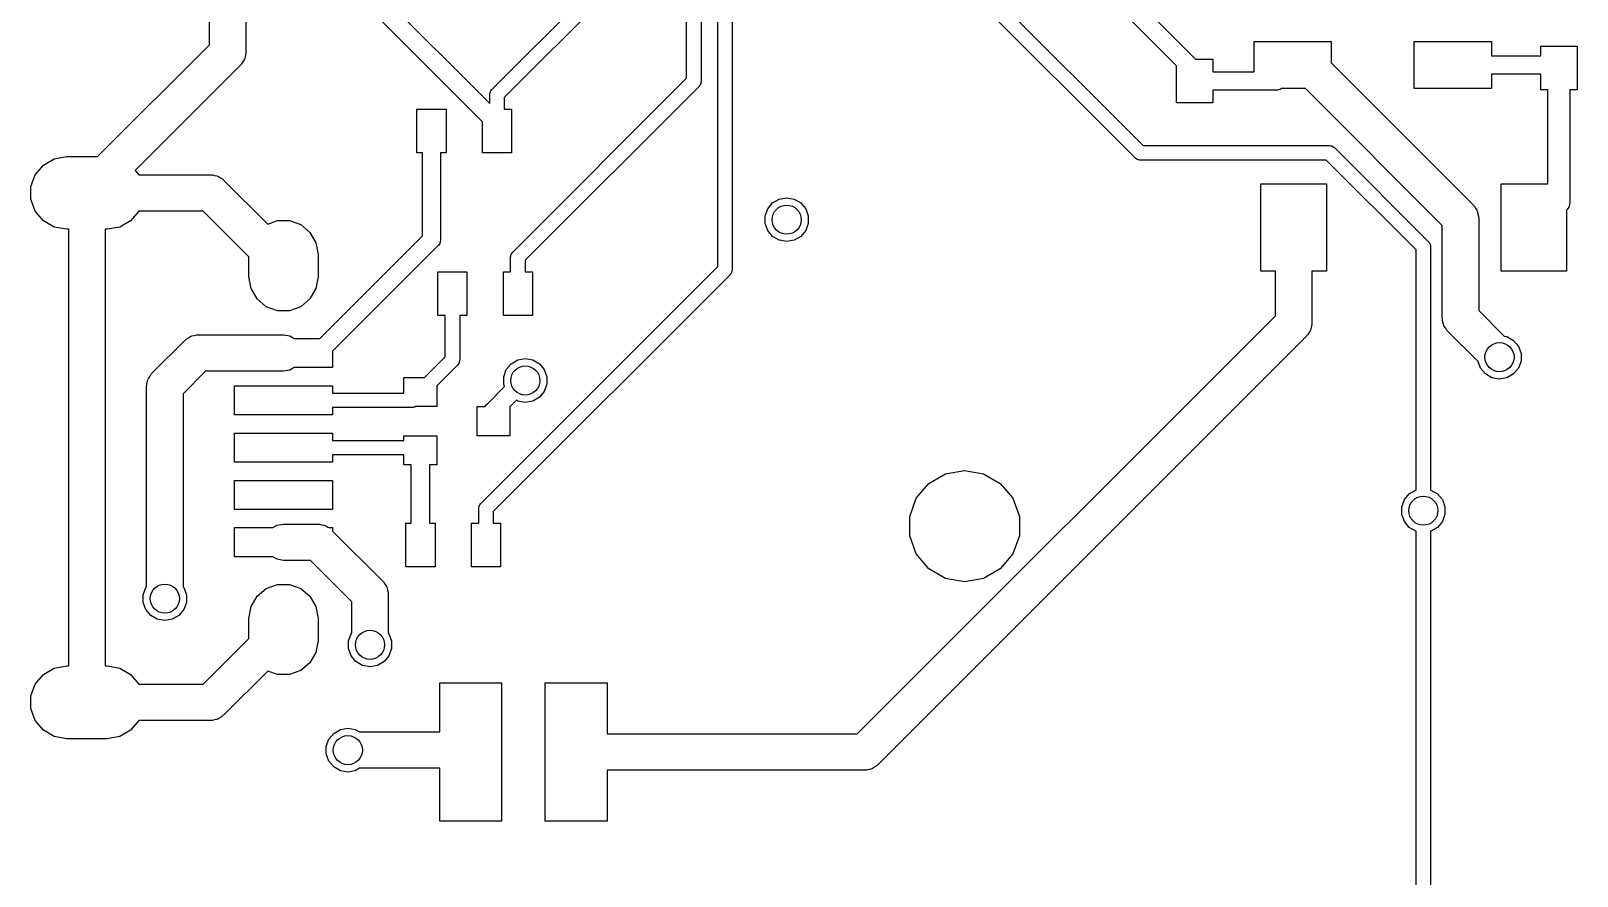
# Model space of a CAD drawing. Extents: x 85.4 to 167.1, y -165.3 to -88.8.
# Drawn here: x 85.36 to 106.61, y -132.92 to -121.3 of the extents above; entities that cross this region are included whole.
import ezdxf

# ---------------------------------------------------------------- set-up
doc = ezdxf.new("R2010")
doc.units = 0
doc.header["$MEASUREMENT"] = 0
doc.layers.add('BLACK', color=7, linetype='CONTINUOUS')

msp = doc.modelspace()

# ---------------------------------------------------------------- linework, layer by layer
at = {"layer": 'Black'}
for p, q in [((94.3739, -121.955), (94.3739, -114.558)), ((94.5739, -114.599), (94.5739, -121.996)), ((94.8006, -124.544), (94.8006, -115.324)), ((95.0006, -115.365), (95.0006, -124.585)), ((96.2503, -118.483), (100.647, -122.879)), ((100.535, -123.05), (96.0796, -118.595)), ((91.6985, -122.109), (94.0139, -119.793)), ((99.4196, -119.744), (101.368, -121.692)), ((94.1846, -119.905), (91.8692, -122.221)), ((101.105, -121.783), (99.2428, -119.921)), ((88.318, -120.72), (88.318, -121.32)), ((90.1968, -120.83), (91.6692, -122.303)), ((87.818, -121.494), (87.818, -121.02)), ((91.5692, -122.556), (90.0565, -121.043)), ((86.2815, -123.031), (87.818, -121.494)), ((88.318, -121.32), (88.318, -121.598)), ((102.171, -121.867), (102.171, -121.448)), ((102.171, -121.448), (103.231, -121.448)), ((103.231, -121.448), (103.231, -121.744)), ((104.371, -122.098), (104.371, -121.448)), ((104.371, -121.448), (105.431, -121.448)), ((105.431, -121.448), (105.431, -121.648)), ((106.109, -121.648), (106.109, -121.515)), ((106.109, -121.515), (106.609, -121.515)), ((106.609, -121.515), (106.609, -122.115)), ((88.2759, -121.73), (88.2596, -121.758)), ((88.2946, -121.703), (88.2759, -121.73)), ((88.2975, -121.693), (88.2946, -121.703)), ((88.303, -121.683), (88.2975, -121.693)), ((88.3086, -121.651), (88.303, -121.683)), ((88.3171, -121.619), (88.3086, -121.651)), ((88.318, -121.598), (88.3161, -121.608)), ((88.3161, -121.608), (88.3171, -121.619)), ((101.368, -121.692), (101.605, -121.692)), ((101.605, -121.692), (101.605, -121.867)), ((105.431, -121.648), (106.109, -121.648)), ((88.2448, -121.774), (86.797, -123.222)), ((88.2511, -121.765), (88.2448, -121.774)), ((88.2596, -121.758), (88.2511, -121.765)), ((101.105, -122.292), (101.105, -121.783)), ((101.605, -121.867), (102.171, -121.867)), ((103.231, -121.744), (105.184, -123.697)), ((106.109, -121.898), (105.431, -121.898)), ((105.431, -121.898), (105.431, -122.098)), ((106.109, -122.115), (106.109, -121.898)), ((91.673, -122.158), (91.6753, -122.145)), ((91.6753, -122.145), (91.6775, -122.141)), ((91.6775, -122.141), (91.6786, -122.137)), ((91.6786, -122.137), (91.6861, -122.126)), ((91.6861, -122.126), (91.6926, -122.115)), ((91.6926, -122.115), (91.696, -122.112)), ((91.696, -122.112), (91.6985, -122.109)), ((91.9851, -124.344), (94.3739, -121.955)), ((94.5446, -122.067), (92.1558, -124.456)), ((94.5472, -122.064), (94.5446, -122.067)), ((94.5505, -122.061), (94.5472, -122.064)), ((94.5571, -122.049), (94.5505, -122.061)), ((94.5646, -122.039), (94.5571, -122.049)), ((94.5657, -122.034), (94.5646, -122.039)), ((94.5679, -122.031), (94.5657, -122.034)), ((94.5702, -122.018), (94.5679, -122.031)), ((94.5735, -122.005), (94.5702, -122.018)), ((94.5739, -121.996), (94.5732, -122.001)), ((94.5732, -122.001), (94.5735, -122.005)), ((102.481, -122.117), (101.605, -122.117)), ((101.605, -122.117), (101.605, -122.292)), ((102.487, -122.116), (102.481, -122.117)), ((102.492, -122.117), (102.487, -122.116)), ((102.508, -122.113), (102.492, -122.117)), ((102.524, -122.11), (102.508, -122.113)), ((102.529, -122.107), (102.524, -122.11)), ((102.534, -122.106), (102.529, -122.107)), ((102.546, -122.098), (102.534, -122.106)), ((102.877, -122.098), (102.546, -122.098)), ((104.757, -123.977), (102.877, -122.098)), ((105.431, -122.098), (104.371, -122.098)), ((106.209, -122.115), (106.109, -122.115)), ((106.209, -123.408), (106.209, -122.115)), ((106.609, -122.115), (106.509, -122.115)), ((106.509, -122.115), (106.509, -123.664)), ((91.6692, -122.179), (91.67, -122.175)), ((91.6692, -122.303), (91.6692, -122.179)), ((91.6696, -122.171), (91.673, -122.158)), ((91.67, -122.175), (91.6696, -122.171)), ((91.8692, -122.221), (91.8692, -122.379)), ((101.605, -122.292), (101.105, -122.292)), ((90.6692, -122.979), (90.6692, -122.379)), ((90.6692, -122.379), (91.0692, -122.379)), ((91.0692, -122.379), (91.0692, -122.979)), ((91.5692, -122.979), (91.5692, -122.556)), ((91.8692, -122.379), (91.9692, -122.379)), ((91.9692, -122.379), (91.9692, -122.979)), ((90.7442, -122.979), (90.6692, -122.979)), ((90.7442, -124.12), (90.7442, -122.979)), ((91.0692, -122.979), (90.9942, -122.979)), ((90.9942, -122.979), (90.9942, -124.171)), ((91.9692, -122.979), (91.5692, -122.979)), ((100.647, -122.879), (103.204, -122.879)), ((103.204, -122.879), (103.208, -122.88)), ((103.208, -122.88), (103.213, -122.879)), ((103.213, -122.879), (103.225, -122.883)), ((103.225, -122.883), (103.238, -122.885)), ((103.238, -122.885), (103.242, -122.887)), ((103.242, -122.887), (103.246, -122.888)), ((103.246, -122.888), (103.257, -122.896)), ((103.257, -122.896), (103.268, -122.902)), ((103.268, -122.902), (103.271, -122.906)), ((103.271, -122.906), (103.275, -122.908)), ((103.275, -122.908), (104.567, -124.201)), ((85.424, -123.281), (85.5357, -123.148)), ((85.5357, -123.148), (85.686, -123.061)), ((85.686, -123.061), (85.8571, -123.031)), ((85.8571, -123.031), (86.2815, -123.031)), ((100.538, -123.052), (100.535, -123.05)), ((100.541, -123.056), (100.538, -123.052)), ((100.553, -123.062), (100.541, -123.056)), ((100.563, -123.07), (100.553, -123.062)), ((100.567, -123.071), (100.563, -123.07)), ((100.571, -123.073), (100.567, -123.071)), ((100.584, -123.075), (100.571, -123.073)), ((100.597, -123.079), (100.584, -123.075)), ((100.601, -123.078), (100.597, -123.079)), ((100.605, -123.079), (100.601, -123.078)), ((103.163, -123.079), (100.605, -123.079)), ((104.397, -124.313), (103.163, -123.079)), ((85.3646, -123.444), (85.424, -123.281)), ((86.797, -123.222), (86.846, -123.281)), ((86.846, -123.281), (87.835, -123.281)), ((87.835, -123.281), (87.8458, -123.283)), ((87.8458, -123.283), (87.8568, -123.282)), ((87.8568, -123.282), (87.8884, -123.29)), ((87.8884, -123.29), (87.9205, -123.296)), ((87.9205, -123.296), (87.93, -123.301)), ((87.93, -123.301), (87.9407, -123.304)), ((87.9407, -123.304), (87.9674, -123.323)), ((87.9674, -123.323), (87.9957, -123.339)), ((87.9957, -123.339), (88.0028, -123.348)), ((88.0028, -123.348), (88.0118, -123.354)), ((88.0118, -123.354), (88.6175, -123.96)), ((102.265, -124.608), (102.265, -123.408)), ((102.265, -123.408), (103.165, -123.408)), ((103.165, -123.408), (103.165, -124.608)), ((105.565, -124.608), (105.565, -123.408)), ((105.565, -123.408), (106.209, -123.408)), ((85.3646, -123.617), (85.3646, -123.444)), ((85.424, -123.781), (85.3646, -123.617)), ((95.5554, -123.668), (95.646, -123.616)), ((95.646, -123.616), (95.749, -123.597)), ((95.749, -123.597), (95.852, -123.616)), ((95.852, -123.616), (95.9426, -123.668)), ((85.5357, -123.914), (85.424, -123.781)), ((86.846, -123.781), (86.7344, -123.914)), ((87.7315, -123.781), (86.846, -123.781)), ((88.36, -124.409), (87.7315, -123.781)), ((95.4524, -123.846), (95.4882, -123.748)), ((95.4524, -123.951), (95.4524, -123.846)), ((95.4882, -123.748), (95.5554, -123.668)), ((95.9426, -123.668), (96.0098, -123.748)), ((96.0098, -123.748), (96.0456, -123.846)), ((96.0456, -123.846), (96.0456, -123.951)), ((105.184, -123.697), (105.19, -123.706)), ((105.19, -123.706), (105.198, -123.713)), ((105.198, -123.713), (105.215, -123.741)), ((105.215, -123.741), (105.233, -123.768)), ((105.233, -123.768), (105.236, -123.778)), ((105.236, -123.778), (105.242, -123.788)), ((105.242, -123.788), (105.247, -123.82)), ((105.247, -123.82), (105.256, -123.852)), ((105.256, -123.852), (105.255, -123.863)), ((106.468, -123.765), (106.465, -123.77)), ((106.465, -123.77), (106.465, -124.608)), ((106.473, -123.76), (106.468, -123.765)), ((106.483, -123.743), (106.473, -123.76)), ((106.495, -123.727), (106.483, -123.743)), ((106.496, -123.721), (106.495, -123.727)), ((106.5, -123.715), (106.496, -123.721)), ((106.503, -123.696), (106.5, -123.715)), ((106.508, -123.677), (106.503, -123.696)), ((106.509, -123.664), (106.507, -123.67)), ((106.507, -123.67), (106.508, -123.677)), ((85.686, -124.001), (85.5357, -123.914)), ((85.8571, -124.031), (85.686, -124.001)), ((85.885, -124.031), (85.8571, -124.031)), ((85.885, -124.531), (85.885, -124.031)), ((86.413, -124.031), (86.385, -124.031)), ((86.385, -124.031), (86.385, -124.531)), ((86.584, -124.001), (86.413, -124.031)), ((86.7344, -123.914), (86.584, -124.001)), ((88.6175, -123.96), (88.7525, -123.91)), ((88.7525, -123.91), (88.9175, -123.91)), ((88.9175, -123.91), (89.0725, -123.967)), ((89.0725, -123.967), (89.1989, -124.073)), ((95.4882, -124.049), (95.4524, -123.951)), ((95.5554, -124.129), (95.4882, -124.049)), ((96.0098, -124.049), (95.9426, -124.129)), ((96.0456, -123.951), (96.0098, -124.049)), ((104.757, -125.252), (104.757, -123.977)), ((105.255, -123.863), (105.257, -123.873)), ((105.257, -123.873), (105.257, -125.148)), ((89.1989, -124.073), (89.2814, -124.216)), ((89.2814, -124.216), (89.31, -124.378)), ((89.3332, -125.531), (90.7442, -124.12)), ((90.9576, -124.26), (89.51, -125.707)), ((90.9608, -124.255), (90.9576, -124.26)), ((90.965, -124.252), (90.9608, -124.255)), ((90.9732, -124.238), (90.965, -124.252)), ((90.9825, -124.224), (90.9732, -124.238)), ((90.984, -124.219), (90.9825, -124.224)), ((90.9867, -124.214), (90.984, -124.219)), ((90.9895, -124.198), (90.9867, -124.214)), ((90.9938, -124.182), (90.9895, -124.198)), ((90.9942, -124.171), (90.9933, -124.177)), ((90.9933, -124.177), (90.9938, -124.182)), ((95.646, -124.182), (95.5554, -124.129)), ((95.749, -124.2), (95.646, -124.182)), ((95.852, -124.182), (95.749, -124.2)), ((95.9426, -124.129), (95.852, -124.182)), ((104.567, -124.201), (104.57, -124.205)), ((104.57, -124.205), (104.573, -124.208)), ((104.573, -124.208), (104.58, -124.219)), ((104.58, -124.219), (104.587, -124.23)), ((104.587, -124.23), (104.589, -124.234)), ((104.589, -124.234), (104.591, -124.238)), ((104.591, -124.238), (104.593, -124.251)), ((104.593, -124.251), (104.596, -124.263)), ((104.596, -124.263), (104.596, -124.268)), ((104.596, -124.268), (104.597, -124.272)), ((104.597, -124.272), (104.597, -127.472)), ((88.36, -124.683), (88.36, -124.409)), ((89.31, -124.378), (89.31, -124.683)), ((91.9558, -124.415), (91.9566, -124.41)), ((91.9558, -124.615), (91.9558, -124.415)), ((91.9562, -124.406), (91.9596, -124.393)), ((91.9566, -124.41), (91.9562, -124.406)), ((91.9596, -124.393), (91.9619, -124.38)), ((91.9619, -124.38), (91.9641, -124.377)), ((91.9641, -124.377), (91.9652, -124.372)), ((91.9652, -124.372), (91.9727, -124.362)), ((91.9727, -124.362), (91.9792, -124.35)), ((91.9792, -124.35), (91.9826, -124.347)), ((91.9826, -124.347), (91.9851, -124.344)), ((92.1558, -124.456), (92.1558, -124.615)), ((104.397, -127.472), (104.397, -124.313)), ((85.885, -130.031), (85.885, -124.531)), ((86.385, -124.531), (86.385, -130.031)), ((88.3887, -124.846), (88.36, -124.683)), ((89.31, -124.683), (89.2814, -124.846)), ((90.9558, -125.215), (90.9558, -124.615)), ((90.9558, -124.615), (91.3558, -124.615)), ((91.3558, -124.615), (91.3558, -125.215)), ((91.5461, -127.798), (94.8006, -124.544)), ((94.9714, -124.656), (91.7168, -127.91)), ((91.8558, -125.215), (91.8558, -124.615)), ((91.8558, -124.615), (91.9558, -124.615)), ((92.1558, -124.615), (92.2558, -124.615)), ((92.2558, -124.615), (92.2558, -125.215)), ((94.9739, -124.652), (94.9714, -124.656)), ((94.9773, -124.649), (94.9739, -124.652)), ((94.9838, -124.638), (94.9773, -124.649)), ((94.9913, -124.627), (94.9838, -124.638)), ((94.9924, -124.623), (94.9913, -124.627)), ((94.9946, -124.619), (94.9924, -124.623)), ((94.9969, -124.606), (94.9946, -124.619)), ((95.0003, -124.594), (94.9969, -124.606)), ((95.0006, -124.585), (94.9999, -124.589)), ((94.9999, -124.589), (95.0003, -124.594)), ((102.465, -124.608), (102.265, -124.608)), ((102.465, -125.108), (102.465, -124.608)), ((103.165, -124.608), (102.965, -124.608)), ((102.965, -124.608), (102.965, -125.108)), ((106.465, -124.608), (105.565, -124.608)), ((88.4711, -124.988), (88.3887, -124.846)), ((89.2814, -124.846), (89.1989, -124.988)), ((88.5975, -125.094), (88.4711, -124.988)), ((88.7525, -125.151), (88.5975, -125.094)), ((89.0725, -125.094), (88.9175, -125.151)), ((89.1989, -124.988), (89.0725, -125.094)), ((102.465, -125.219), (102.465, -125.108)), ((102.965, -125.108), (102.965, -125.322)), ((88.9175, -125.151), (88.7525, -125.151)), ((91.0558, -125.215), (90.9558, -125.215)), ((91.0558, -125.785), (91.0558, -125.215)), ((91.3558, -125.215), (91.2558, -125.215)), ((91.2558, -125.215), (91.2558, -125.826)), ((92.2558, -125.215), (91.8558, -125.215)), ((96.7196, -130.964), (102.465, -125.219)), ((102.965, -125.322), (102.963, -125.333)), ((102.963, -125.333), (102.964, -125.344)), ((104.759, -125.263), (104.757, -125.252)), ((104.758, -125.274), (104.759, -125.263)), ((104.766, -125.305), (104.758, -125.274)), ((104.772, -125.337), (104.766, -125.305)), ((104.777, -125.347), (104.772, -125.337)), ((105.257, -125.148), (105.607, -125.498)), ((87.0277, -126.009), (87.4832, -125.554)), ((87.4832, -125.554), (87.4922, -125.548)), ((87.4922, -125.548), (87.4993, -125.539)), ((87.4993, -125.539), (87.5276, -125.523)), ((87.5276, -125.523), (87.5544, -125.504)), ((87.5544, -125.504), (87.565, -125.501)), ((87.565, -125.501), (87.5745, -125.496)), ((87.5745, -125.496), (87.6067, -125.49)), ((87.6067, -125.49), (87.6382, -125.482)), ((87.6382, -125.482), (87.6492, -125.483)), ((87.6492, -125.483), (87.66, -125.481)), ((87.66, -125.481), (88.835, -125.481)), ((88.835, -125.481), (88.9205, -125.496)), ((88.9205, -125.496), (88.981, -125.531)), ((88.981, -125.531), (89.3332, -125.531)), ((102.891, -125.499), (96.9999, -131.391)), ((102.898, -125.49), (102.891, -125.499)), ((102.906, -125.483), (102.898, -125.49)), ((102.923, -125.455), (102.906, -125.483)), ((102.941, -125.428), (102.923, -125.455)), ((102.944, -125.417), (102.941, -125.428)), ((102.95, -125.408), (102.944, -125.417)), ((102.955, -125.376), (102.95, -125.408)), ((102.964, -125.344), (102.955, -125.376)), ((104.78, -125.358), (104.777, -125.347)), ((104.799, -125.384), (104.78, -125.358)), ((104.815, -125.413), (104.799, -125.384)), ((104.824, -125.42), (104.815, -125.413)), ((104.83, -125.429), (104.824, -125.42)), ((105.249, -125.848), (104.83, -125.429)), ((105.607, -125.498), (105.646, -125.505)), ((105.646, -125.505), (105.737, -125.558)), ((89.51, -125.707), (89.51, -125.931)), ((105.737, -125.558), (105.804, -125.638)), ((105.804, -125.638), (105.84, -125.736)), ((105.84, -125.736), (105.84, -125.841)), ((88.9205, -125.966), (88.835, -125.981)), ((88.981, -125.931), (88.9205, -125.966)), ((89.51, -125.931), (88.981, -125.931)), ((90.7737, -126.067), (91.0558, -125.785)), ((91.2266, -125.897), (90.9401, -126.184)), ((91.2291, -125.894), (91.2266, -125.897)), ((91.2325, -125.891), (91.2291, -125.894)), ((91.239, -125.879), (91.2325, -125.891)), ((91.2465, -125.869), (91.239, -125.879)), ((91.2476, -125.864), (91.2465, -125.869)), ((91.2498, -125.861), (91.2476, -125.864)), ((91.2521, -125.848), (91.2498, -125.861)), ((91.2555, -125.835), (91.2521, -125.848)), ((91.2558, -125.826), (91.2551, -125.831)), ((91.2551, -125.831), (91.2555, -125.835)), ((91.8609, -126.056), (91.8966, -125.958)), ((91.8966, -125.958), (91.9639, -125.878)), ((91.9639, -125.878), (92.0545, -125.825)), ((92.0545, -125.825), (92.1574, -125.807)), ((92.1574, -125.807), (92.2604, -125.825)), ((92.2604, -125.825), (92.351, -125.878)), ((92.351, -125.878), (92.4182, -125.958)), ((92.4182, -125.958), (92.454, -126.056)), ((105.282, -125.939), (105.249, -125.848)), ((105.35, -126.019), (105.282, -125.939)), ((105.804, -125.939), (105.737, -126.019)), ((105.84, -125.841), (105.804, -125.939)), ((86.9544, -126.186), (86.9564, -126.175)), ((86.9544, -128.942), (86.9544, -126.186)), ((86.9554, -126.164), (86.9639, -126.133)), ((86.9564, -126.175), (86.9554, -126.164)), ((86.9639, -126.133), (86.9695, -126.101)), ((86.9695, -126.101), (86.975, -126.091)), ((86.975, -126.091), (86.9779, -126.081)), ((86.9779, -126.081), (86.9966, -126.054)), ((86.9966, -126.054), (87.0129, -126.026)), ((87.0129, -126.026), (87.0214, -126.018)), ((87.0214, -126.018), (87.0277, -126.009)), ((87.7636, -125.981), (87.4544, -126.29)), ((88.835, -125.981), (87.7636, -125.981)), ((88.16, -126.581), (88.16, -126.181)), ((88.16, -126.181), (89.51, -126.181)), ((89.51, -126.181), (89.51, -126.281)), ((90.4901, -126.281), (90.4901, -126.067)), ((90.4901, -126.067), (90.7737, -126.067)), ((90.9401, -126.184), (90.9401, -126.467)), ((91.8609, -126.161), (91.8609, -126.056)), ((91.8721, -126.192), (91.8609, -126.161)), ((92.454, -126.161), (92.4182, -126.259)), ((92.454, -126.056), (92.454, -126.161)), ((105.44, -126.071), (105.35, -126.019)), ((105.543, -126.089), (105.44, -126.071)), ((105.646, -126.071), (105.543, -126.089)), ((105.737, -126.019), (105.646, -126.071)), ((87.4544, -126.29), (87.4544, -128.942)), ((89.51, -126.281), (90.4901, -126.281)), ((91.6318, -126.432), (91.8721, -126.192)), ((92.0363, -126.381), (91.9451, -126.472)), ((92.0545, -126.391), (92.0363, -126.381)), ((92.1574, -126.41), (92.0545, -126.391)), ((92.2604, -126.391), (92.1574, -126.41)), ((92.351, -126.339), (92.2604, -126.391)), ((92.4182, -126.259), (92.351, -126.339)), ((89.51, -126.581), (88.16, -126.581)), ((90.6017, -126.481), (89.51, -126.481)), ((89.51, -126.481), (89.51, -126.581)), ((90.606, -126.48), (90.6017, -126.481)), ((90.6104, -126.48), (90.606, -126.48)), ((90.623, -126.477), (90.6104, -126.48)), ((90.6359, -126.475), (90.623, -126.477)), ((90.6397, -126.472), (90.6359, -126.475)), ((90.6439, -126.471), (90.6397, -126.472)), ((90.6498, -126.467), (90.6439, -126.471)), ((90.9401, -126.467), (90.6498, -126.467)), ((91.4951, -126.867), (91.4951, -126.467)), ((91.4951, -126.467), (91.6071, -126.467)), ((91.6071, -126.467), (91.6162, -126.454)), ((91.6162, -126.454), (91.6244, -126.44)), ((91.6244, -126.44), (91.6286, -126.436)), ((91.6286, -126.436), (91.6318, -126.432)), ((91.9451, -126.472), (91.9451, -126.867)), ((88.16, -127.231), (88.16, -126.831)), ((88.16, -126.831), (89.51, -126.831)), ((89.51, -126.831), (89.51, -126.931)), ((89.51, -126.931), (90.4901, -126.931)), ((90.4901, -126.931), (90.4901, -126.867)), ((90.4901, -126.867), (90.9401, -126.867)), ((90.9401, -126.867), (90.9401, -127.267)), ((91.9451, -126.867), (91.4951, -126.867)), ((89.51, -127.231), (88.16, -127.231)), ((90.4901, -127.131), (89.51, -127.131)), ((89.51, -127.131), (89.51, -127.231)), ((90.4901, -127.267), (90.4901, -127.131)), ((90.5901, -127.267), (90.4901, -127.267)), ((90.5901, -128.069), (90.5901, -127.267)), ((90.9401, -127.267), (90.8401, -127.267)), ((90.8401, -127.267), (90.8401, -128.069)), ((97.7008, -127.524), (97.9309, -127.391)), ((97.9309, -127.391), (98.1925, -127.345)), ((98.1925, -127.345), (98.4541, -127.391)), ((98.4541, -127.391), (98.6842, -127.524)), ((88.16, -127.881), (88.16, -127.481)), ((88.16, -127.481), (89.51, -127.481)), ((89.51, -127.481), (89.51, -127.881)), ((97.5301, -127.727), (97.7008, -127.524)), ((98.6842, -127.524), (98.8549, -127.727)), ((104.236, -127.746), (104.303, -127.666)), ((104.303, -127.666), (104.394, -127.614)), ((104.394, -127.614), (104.397, -127.613)), ((104.397, -127.613), (104.397, -127.472)), ((104.597, -127.472), (104.597, -127.613)), ((104.597, -127.613), (104.6, -127.614)), ((104.6, -127.614), (104.69, -127.666)), ((104.69, -127.666), (104.758, -127.746)), ((89.51, -127.881), (88.16, -127.881)), ((91.5168, -127.869), (91.5176, -127.865)), ((91.5168, -128.069), (91.5168, -127.869)), ((91.5172, -127.86), (91.5206, -127.848)), ((91.5176, -127.865), (91.5172, -127.86)), ((91.5206, -127.848), (91.5229, -127.835)), ((91.5229, -127.835), (91.5251, -127.831)), ((91.5251, -127.831), (91.5262, -127.827)), ((91.5262, -127.827), (91.5337, -127.816)), ((91.5337, -127.816), (91.5402, -127.805)), ((91.5402, -127.805), (91.5436, -127.802)), ((91.5436, -127.802), (91.5461, -127.798)), ((97.4392, -127.977), (97.5301, -127.727)), ((98.8549, -127.727), (98.9458, -127.977)), ((104.2, -127.844), (104.236, -127.746)), ((104.2, -127.949), (104.2, -127.844)), ((104.758, -127.746), (104.793, -127.844)), ((104.793, -127.844), (104.793, -127.949)), ((88.689, -128.131), (88.7495, -128.096)), ((88.7495, -128.096), (88.835, -128.081)), ((88.835, -128.081), (89.31, -128.081)), ((89.31, -128.081), (89.3208, -128.083)), ((89.3208, -128.083), (89.3318, -128.082)), ((89.3318, -128.082), (89.3634, -128.09)), ((89.3634, -128.09), (89.3955, -128.096)), ((89.3955, -128.096), (89.405, -128.101)), ((89.405, -128.101), (89.4157, -128.104)), ((90.5168, -128.669), (90.5168, -128.069)), ((90.5168, -128.069), (90.5901, -128.069)), ((90.8401, -128.069), (90.9168, -128.069)), ((90.9168, -128.069), (90.9168, -128.669)), ((91.4168, -128.669), (91.4168, -128.069)), ((91.4168, -128.069), (91.5168, -128.069)), ((91.7168, -127.91), (91.7168, -128.069)), ((91.7168, -128.069), (91.8168, -128.069)), ((91.8168, -128.069), (91.8168, -128.669)), ((97.4392, -128.243), (97.4392, -127.977)), ((98.9458, -127.977), (98.9458, -128.243)), ((104.236, -128.047), (104.2, -127.949)), ((104.303, -128.127), (104.236, -128.047)), ((104.758, -128.047), (104.69, -128.127)), ((104.793, -127.949), (104.758, -128.047)), ((88.16, -128.531), (88.16, -128.131)), ((88.16, -128.131), (88.689, -128.131)), ((89.4157, -128.104), (89.4424, -128.123)), ((89.4424, -128.123), (89.456, -128.131)), ((89.456, -128.131), (89.51, -128.131)), ((89.51, -128.131), (89.51, -128.177)), ((89.51, -128.177), (90.2006, -128.868)), ((97.5301, -128.492), (97.4392, -128.243)), ((98.9458, -128.243), (98.8549, -128.492)), ((104.394, -128.18), (104.303, -128.127)), ((104.397, -128.18), (104.394, -128.18)), ((104.397, -135.862), (104.397, -128.18)), ((104.6, -128.18), (104.597, -128.18)), ((104.597, -128.18), (104.597, -135.903)), ((104.69, -128.127), (104.6, -128.18)), ((97.7008, -128.696), (97.5301, -128.492)), ((98.8549, -128.492), (98.6842, -128.696)), ((88.689, -128.531), (88.16, -128.531)), ((88.7495, -128.566), (88.689, -128.531)), ((88.835, -128.581), (88.7495, -128.566)), ((89.2065, -128.581), (88.835, -128.581)), ((89.7738, -129.148), (89.2065, -128.581)), ((90.9168, -128.669), (90.5168, -128.669)), ((91.8168, -128.669), (91.4168, -128.669)), ((97.9309, -128.829), (97.7008, -128.696)), ((98.6842, -128.696), (98.4541, -128.829)), ((86.9436, -128.955), (86.9544, -128.942)), ((87.4544, -128.942), (87.4652, -128.955)), ((88.5975, -128.967), (88.7525, -128.91)), ((88.7525, -128.91), (88.9175, -128.91)), ((88.9175, -128.91), (89.0725, -128.967)), ((90.2006, -128.868), (90.2069, -128.877)), ((90.2069, -128.877), (90.2154, -128.884)), ((90.2154, -128.884), (90.2317, -128.912)), ((90.2317, -128.912), (90.2504, -128.939)), ((90.2504, -128.939), (90.2533, -128.949)), ((90.2533, -128.949), (90.2588, -128.959)), ((98.1925, -128.875), (97.9309, -128.829)), ((98.4541, -128.829), (98.1925, -128.875)), ((86.9079, -129.053), (86.9436, -128.955)), ((86.9079, -129.158), (86.9079, -129.053)), ((86.9436, -129.256), (86.9079, -129.158)), ((87.4652, -128.955), (87.501, -129.053)), ((87.501, -129.158), (87.4652, -129.256)), ((87.501, -129.053), (87.501, -129.158)), ((88.3887, -129.216), (88.4711, -129.073)), ((88.4711, -129.073), (88.5975, -128.967)), ((89.0725, -128.967), (89.1989, -129.073)), ((89.1989, -129.073), (89.2814, -129.216)), ((89.7738, -129.577), (89.7738, -129.148)), ((90.2588, -128.959), (90.2644, -128.991)), ((90.2644, -128.991), (90.2729, -129.023)), ((90.2729, -129.023), (90.2719, -129.034)), ((90.2719, -129.034), (90.2738, -129.044)), ((90.2738, -129.044), (90.2738, -129.577)), ((87.0109, -129.336), (86.9436, -129.256)), ((87.1014, -129.389), (87.0109, -129.336)), ((87.398, -129.336), (87.3074, -129.389)), ((87.4652, -129.256), (87.398, -129.336)), ((88.36, -129.378), (88.3887, -129.216)), ((88.36, -129.652), (88.36, -129.378)), ((89.2814, -129.216), (89.31, -129.378)), ((89.31, -129.378), (89.31, -129.683)), ((87.2044, -129.407), (87.1014, -129.389)), ((87.3074, -129.389), (87.2044, -129.407)), ((89.7273, -129.688), (89.763, -129.59)), ((89.763, -129.59), (89.7738, -129.577)), ((90.2738, -129.577), (90.2846, -129.59)), ((90.2846, -129.59), (90.3204, -129.688)), ((87.7315, -130.281), (88.36, -129.652)), ((89.31, -129.683), (89.2814, -129.846)), ((89.7273, -129.793), (89.7273, -129.688)), ((89.763, -129.891), (89.7273, -129.793)), ((90.3204, -129.793), (90.2846, -129.891)), ((90.3204, -129.688), (90.3204, -129.793)), ((89.1989, -129.988), (89.0725, -130.094)), ((89.2814, -129.846), (89.1989, -129.988)), ((89.8303, -129.971), (89.763, -129.891)), ((89.9209, -130.024), (89.8303, -129.971)), ((90.2174, -129.971), (90.1268, -130.024)), ((90.2846, -129.891), (90.2174, -129.971)), ((85.424, -130.281), (85.5357, -130.148)), ((85.5357, -130.148), (85.686, -130.061)), ((85.686, -130.061), (85.8571, -130.031)), ((85.8571, -130.031), (85.885, -130.031)), ((86.385, -130.031), (86.413, -130.031)), ((86.413, -130.031), (86.584, -130.061)), ((86.584, -130.061), (86.7344, -130.148)), ((86.7344, -130.148), (86.846, -130.281)), ((88.6175, -130.102), (88.0118, -130.707)), ((88.7525, -130.151), (88.6175, -130.102)), ((88.9175, -130.151), (88.7525, -130.151)), ((89.0725, -130.094), (88.9175, -130.151)), ((90.0238, -130.042), (89.9209, -130.024)), ((90.1268, -130.024), (90.0238, -130.042)), ((85.3646, -130.444), (85.424, -130.281)), ((86.846, -130.281), (87.7315, -130.281)), ((90.982, -130.938), (90.982, -130.264)), ((90.982, -130.264), (91.832, -130.264)), ((91.832, -130.264), (91.832, -132.164)), ((92.432, -132.164), (92.432, -130.264)), ((92.432, -130.264), (93.282, -130.264)), ((93.282, -130.264), (93.282, -130.964)), ((85.3646, -130.617), (85.3646, -130.444)), ((85.424, -130.781), (85.3646, -130.617)), ((85.5357, -130.914), (85.424, -130.781)), ((86.846, -130.781), (86.7344, -130.914)), ((87.835, -130.781), (86.846, -130.781)), ((87.8458, -130.779), (87.835, -130.781)), ((87.8568, -130.78), (87.8458, -130.779)), ((87.8884, -130.771), (87.8568, -130.78)), ((87.9205, -130.766), (87.8884, -130.771)), ((87.93, -130.76), (87.9205, -130.766)), ((87.9407, -130.757), (87.93, -130.76)), ((87.9674, -130.738), (87.9407, -130.757)), ((87.9957, -130.722), (87.9674, -130.738)), ((88.0028, -130.714), (87.9957, -130.722)), ((88.0118, -130.707), (88.0028, -130.714)), ((85.686, -131.001), (85.5357, -130.914)), ((85.8571, -131.031), (85.686, -131.001)), ((86.413, -131.031), (85.8571, -131.031)), ((86.584, -131.001), (86.413, -131.031)), ((86.7344, -130.914), (86.584, -131.001)), ((89.4225, -131.136), (89.4582, -131.038)), ((89.4582, -131.038), (89.5255, -130.958)), ((89.5255, -130.958), (89.6161, -130.905)), ((89.6161, -130.905), (89.719, -130.887)), ((89.719, -130.887), (89.822, -130.905)), ((89.822, -130.905), (89.8792, -130.938)), ((89.8792, -130.938), (90.982, -130.938)), ((93.282, -130.964), (96.7196, -130.964)), ((89.4225, -131.241), (89.4225, -131.136)), ((89.4582, -131.339), (89.4225, -131.241)), ((89.5255, -131.419), (89.4582, -131.339)), ((89.6161, -131.471), (89.5255, -131.419)), ((89.719, -131.49), (89.6161, -131.471)), ((89.822, -131.471), (89.719, -131.49)), ((89.8792, -131.438), (89.822, -131.471)), ((90.982, -131.438), (89.8792, -131.438)), ((90.982, -132.164), (90.982, -131.438)), ((96.8232, -131.464), (93.282, -131.464)), ((93.282, -131.464), (93.282, -132.164)), ((96.834, -131.462), (96.8232, -131.464)), ((96.845, -131.463), (96.834, -131.462)), ((96.8765, -131.454), (96.845, -131.463)), ((96.9087, -131.449), (96.8765, -131.454)), ((96.9182, -131.443), (96.9087, -131.449)), ((96.9288, -131.44), (96.9182, -131.443)), ((96.9556, -131.422), (96.9288, -131.44)), ((96.9839, -131.405), (96.9556, -131.422)), ((96.9909, -131.397), (96.9839, -131.405)), ((96.9999, -131.391), (96.9909, -131.397)), ((91.832, -132.164), (90.982, -132.164)), ((93.282, -132.164), (92.432, -132.164))]:
    msp.add_line(p, q, dxfattribs=at)
for centre in [(95.749, -123.899), (105.543, -125.788), (92.1574, -126.108), (104.497, -127.897), (87.2044, -129.106), (90.0238, -129.741), (89.719, -131.188)]:
    msp.add_circle(centre, 0.2, dxfattribs=at)

doc.saveas('drawing.dxf')
